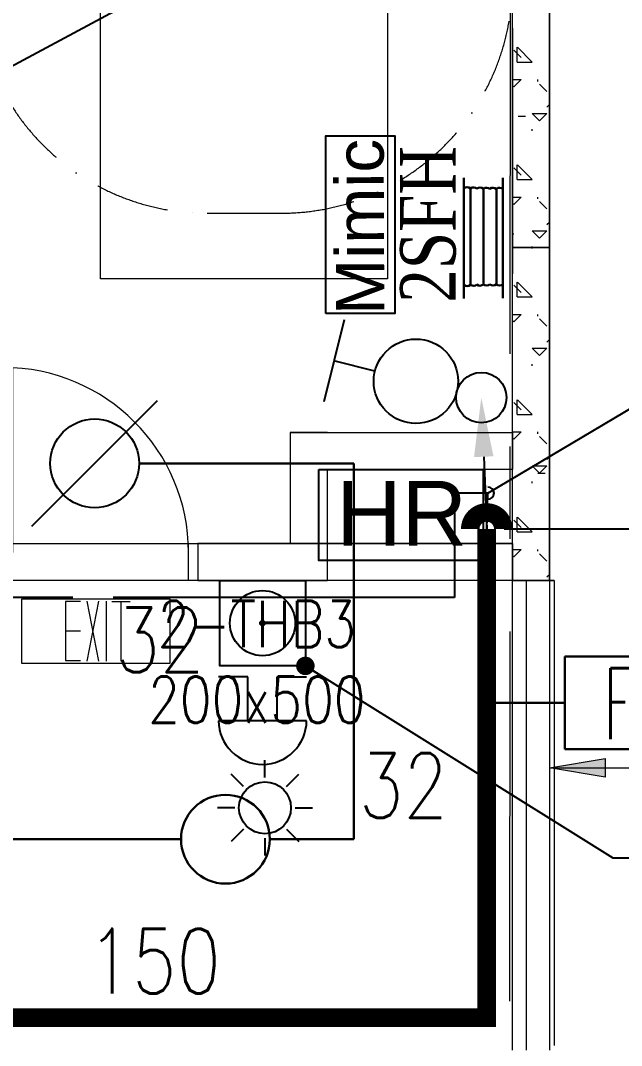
# Model space of a CAD drawing. Header units: millimetres. Extents: x -47219 to 440296, y -79832 to 7189.
# Drawn here: x 11425 to 14671, y -24550 to -19008 of the extents above; entities that cross this region are included whole.
import ezdxf
from ezdxf import colors
from ezdxf.entities.mleader import LeaderData, LeaderLine
from ezdxf.enums import TextEntityAlignment as Align
from ezdxf.math import Vec2, Vec3

# ---------------------------------------------------------------- set-up
doc = ezdxf.new("R2010")
doc.units = ezdxf.units.MM
for name, pattern in [('BLK_2 - 3RD STOREY  LOWER ROOF PLAN-archi clean_25 SEPT 2024$0$1599_DB_A_BLK2_HQ_R21-3RD STOREY 230517$0$IDA_Stair Clear', [675, 400, -137.5, 0, -137.5]), ('BLK_2 - 3RD STOREY  LOWER ROOF PLAN-archi clean_25 SEPT 2024$0$IDA - Grid Line', [3500, 2000, -500, 500, -500]), ('BLK_2 - 3RD STOREY  LOWER ROOF PLAN-archi clean_25 SEPT 2024$0$IDA_Stair Clear', [675, 400, -137.5, 0, -137.5])]:
    doc.linetypes.add(name, pattern=pattern)
doc.layers.get('Defpoints').update_dxf_attribs({"color": 8, "lineweight": 9})
for name, color, linetype in [('ANNOTATION', 7, 'Continuous'), ('DIM', 8, 'Continuous'), ('M-_DRYRISER_E-', 6, 'Continuous'), ('M-_FIRESPRK_T-', 7, 'Continuous'), ('M-_SPRK-EXP_E-N', 1, 'Continuous'), ('M-FIRE----_E-', 12, 'Continuous'), ('M-FIRE----_E- @ 1', 12, 'Continuous'), ('M-HOSEREEL_E-', 1, 'Continuous'), ('M_HR PIPE', 3, 'Continuous'), ('ZONENAME', 152, 'Continuous')]:
    doc.layers.add(name, color=color, linetype=linetype)
for name, color, linetype, lineweight in [('BLK_2 - 3RD STOREY  LOWER ROOF PLAN-archi clean_25 SEPT 2024$0$1599_DB_A_BLK2_HQ_R21-3RD STOREY 230517$0$A-_DETA----_ED-1', 8, 'Continuous', 9), ('BLK_2 - 3RD STOREY  LOWER ROOF PLAN-archi clean_25 SEPT 2024$0$1599_DB_A_BLK2_HQ_R21-3RD STOREY 230517$0$A-_DETA----_ED-3', 8, 'BLK_2 - 3RD STOREY  LOWER ROOF PLAN-archi clean_25 SEPT 2024$0$1599_DB_A_BLK2_HQ_R21-3RD STOREY 230517$0$IDA_Stair Clear', 9), ('BLK_2 - 3RD STOREY  LOWER ROOF PLAN-archi clean_25 SEPT 2024$0$1599_DB_A_BLK2_HQ_R21-3RD STOREY 230517$0$A-_DOOR----_E-1', 8, 'Continuous', 9), ('BLK_2 - 3RD STOREY  LOWER ROOF PLAN-archi clean_25 SEPT 2024$0$1599_DB_A_BLK2_HQ_R21-3RD STOREY 230517$0$E-_LIGT----_E', 8, 'Continuous', 9), ('BLK_2 - 3RD STOREY  LOWER ROOF PLAN-archi clean_25 SEPT 2024$0$A-_DETA----_ED-1', 8, 'Continuous', 9), ('BLK_2 - 3RD STOREY  LOWER ROOF PLAN-archi clean_25 SEPT 2024$0$A-_DETA----_ED-2', 8, 'BLK_2 - 3RD STOREY  LOWER ROOF PLAN-archi clean_25 SEPT 2024$0$IDA_Stair Clear', 9), ('BLK_2 - 3RD STOREY  LOWER ROOF PLAN-archi clean_25 SEPT 2024$0$A-_DOOR----_E-1', 8, 'Continuous', 9), ('BLK_2 - 3RD STOREY  LOWER ROOF PLAN-archi clean_25 SEPT 2024$0$A-_WALL----_E', 8, 'Continuous', 9), ('BLK_2 - 3RD STOREY  LOWER ROOF PLAN-archi clean_25 SEPT 2024$0$E-_LIGT----_E', 8, 'Continuous', 9), ('BLK_2 - 3RD STOREY  LOWER ROOF PLAN-archi clean_25 SEPT 2024$0$S-_ANOTGRID_E-1', 8, 'BLK_2 - 3RD STOREY  LOWER ROOF PLAN-archi clean_25 SEPT 2024$0$IDA - Grid Line', 9), ('M-_FIRE----_E-', 14, 'Continuous', 30), ('M-_FIREEQPT_E-', 14, 'Continuous', 30), ('M-_SPRKPIEX_E-', 1, 'Continuous', 30), ('NW_BEAM AND COLUMN', 134, 'Continuous', 5), ('S-_LINE----_N-', 140, 'Continuous', 18), ('S-TEXT', 140, 'Continuous', 18)]:
    doc.layers.add(name, color=color, linetype=linetype, lineweight=lineweight)
doc.styles.add('RomanS_5', font='romans__.ttf', dxfattribs={"width": 0.8, "height": 250})
doc.styles.add('Simplex', font='SIMPLEX.shx', dxfattribs={"width": 0.8, "height": 2.5})
doc.styles.get("Standard").update_dxf_attribs({"font": 'arial.ttf'})
doc.styles.add('TIME', font='times.ttf', dxfattribs={"width": 0.8})
doc.dimstyles.new('DIM 150', dxfattribs={"dimscale": 1500, "dimtxt": 0.18, "dimasz": 0.18, "dimexe": 0.18, "dimexo": 0.0625, "dimgap": 0.09, "dimtad": 0, "dimtih": 1, "dimtoh": 1, "dimdec": 0, "dimzin": 0, "dimdsep": 46, "dimtxsty": 'Standard', "dimblk": 'OBLIQUE', "dimcen": 0.09, "dimadec": 0, "dimazin": 0, "dimtfac": 1, "dimtdec": 0, "dimtofl": 0, "dimtmove": 0, "dimatfit": 3, "dimfxl": 1, "dimtolj": 1, "dimtzin": 0, "dimarcsym": 0})
doc.dimstyles.new('ROOM', dxfattribs={"dimscale": 1000, "dimtxt": 0.18, "dimasz": 0.18, "dimexe": 0.18, "dimexo": 0.0625, "dimgap": 0.09, "dimtad": 0, "dimtih": 1, "dimtoh": 1, "dimdec": 0, "dimzin": 0, "dimdsep": 46, "dimtxsty": 'Standard', "dimblk": 'OBLIQUE', "dimcen": 0.09, "dimadec": 0, "dimazin": 0, "dimtfac": 1, "dimtdec": 0, "dimtofl": 0, "dimtmove": 0, "dimatfit": 3, "dimldrblk": 'DOT', "dimfxl": 1, "dimtolj": 1, "dimtzin": 0, "dimarcsym": 0})
pattern_1 = [(0, (0, 0), (635, 635), [79.375, -555.625]), (90, (0, 0), (-635, 635), [79.375, -555.625]), (135, (79.38, 0), (-635.0003, 0), [112.253, -785.772]), (0, (79.4, 357.2), (635, 635), [79.375, -555.625]), (45, (119.06, 317.5), (0, 635.0003), [56.127, -841.899]), (135, (119.06, 317.5), (-635.0003, 0), [56.127, -841.899]), (0, (317.5, 515.94), (635, 635), [112.253, -522.747]), (45, (317.5, 515.94), (0, 635.0003), [79.375, -818.651]), (135, (429.75, 515.94), (-635.0003, 0), [79.375, -818.651]), (90, (436.56, 158.75), (-635, 635), [79.375, -555.625]), (45, (436.56, 158.75), (0, 635.0003), [56.127, -841.899]), (135, (476.25, 198.44), (-635.0003, 0), [56.127, -841.899]), (0, (79.4, 158.75), (635, 635), [39.687, -531.812]), (0, (555.6, 317.5), (635, 635), [39.687, -531.812]), (90, (357.2, 396.9), (-635, 635), [39.687, -531.812]), (135, (436.56, 39.7), (-635.0003, 0), [56.127, -841.899]), (135, (158.75, 476.25), (-635.0003, 0), [56.127, -841.899]), (45, (297.66, 208.36), (0, 635.0003), [56.127, -841.899]), (90, (218.3, 79.4), (-635, 635), [9.922, -625.078]), (90, (248.05, 347.27), (-635, 635), [9.922, -625.078]), (90, (545.7, 456.4), (-635, 635), [9.922, -625.078]), (90, (555.6, 119.06), (-635, 635), [9.922, -625.078])]

# ---------------------------------------------------------------- blocks, each defined once
blk = doc.blocks.new('3rd Structure')
at = {"layer": 'S-TEXT'}
blk.add_hatch(color=8, dxfattribs=at).paths.add_polyline_path([(-13850, -27074.1), (-14150, -27024.1), (-13850, -26974.1)])
at = {"layer": 'NW_BEAM AND COLUMN', "color": 8}
for p, q in [((-14350, -24210), (-14350, -18725)), ((-14150, -18725), (-14150, -24210)), ((-16575, -24380), (-16575, -20200)), ((-15025, -20200), (-15025, -24380)), ((-14150, -24210), (-14350, -24210)), ((-14350, -26010), (-14350, -24210)), ((-14350, -24210), (-14150, -24210)), ((-14150, -24210), (-14150, -26010)), ((-15025, -24380), (-16575, -24380)), ((-17250, -25810), (-14350, -25810)), ((-14350, -25810), (-14350, -26010)), ((-14350, -26010), (-17250, -26010)), ((-14350, -26010), (-14150, -26010)), ((-14350, -28550), (-14350, -26010)), ((-14150, -26010), (-14350, -26010)), ((-14150, -26010), (-14150, -28550))]:
    blk.add_line(p, q, dxfattribs=at)
at = {"layer": 'S-TEXT'}
for p, q in [((-14150, -27024.1), (-13850, -26974.1)), ((-13850, -26974.1), (-13850, -27074.1)), ((-13850, -27074.1), (-14150, -27024.1))]:
    blk.add_line(p, q, dxfattribs=at)
at = {"layer": 'S-TEXT', "color": 8, "flags": 128}
blk.add_lwpolyline([(-14150, -27024.1), (-12770.3, -27024.1), (-12770.3, -24337.9)], dxfattribs=at)
at = {"layer": 'S-TEXT', "color": 8, "insert": (-15730.9, -26121), "char_height": 250, "width": 1566.411, "attachment_point": 2, "line_spacing_factor": 0.983083, "style": 'RomanS_5'}
blk.add_mtext('2-THB3\\P200x500', dxfattribs=at)
blk = doc.blocks.new('fire0101')
at = {"color": 0, "linetype": 'Continuous'}
blk.add_circle((0, 0), 100, dxfattribs=at)
blk = doc.blocks.new('FIRE0107')
at = {"layer": 'M-_SPRK-EXP_E-N'}
blk.add_line((-212.1, -212.1), (212.1, 212.1), dxfattribs=at)
blk.add_circle((0, 0), 150, dxfattribs=at)
blk = doc.blocks.new('fire0208')
at = {"color": 0, "linetype": 'Continuous', "lineweight": -2}
for p, q in [((-166.2, 97.4), (-166.2, -111.3)), ((163.2, 97.4), (-166.2, 97.4)), ((163.2, -111.3), (163.2, 97.4)), ((-166.2, -111.3), (163.2, -111.3))]:
    blk.add_line(p, q, dxfattribs=at)
at = {"color": 7, "linetype": 'Continuous', "lineweight": 15, "style": 'Simplex', "width": 0.6}
blk.add_text('FS', height=160, dxfattribs=at).set_placement((-1.5, -9.1), align=Align.MIDDLE)
blk = doc.blocks.new('Call Point')
at = {"layer": 'M-FIRE----_E-'}
blk.add_lwpolyline([(-231.3, 462.7), (231.3, 462.7), (231.3, 0), (-231.3, 0)], close=True, dxfattribs=at)
for radius in [176.3, 13.1]:
    blk.add_circle((0, 231.3), radius, dxfattribs=at)
blk = doc.blocks.new('Alarm Bell')
at = {"layer": 'M-FIRE----_E-'}
for p, q in [((-238.2, 0), (238.2, 0)), ((79.4, 0), (79.4, -238.2)), ((-79.4, 0), (-79.4, -238.2)), ((-79.4, -238.2), (-238.2, -238.2)), ((79.4, -238.2), (238.2, -238.2))]:
    blk.add_line(p, q, dxfattribs=at)
blk.add_arc((0, -2.9), 238.2, 0.697, 179.303, dxfattribs=at)
blk = doc.blocks.new('*U13')
at = {"layer": 'M-FIRE----_E-'}
blk.add_line((-33.1, -33.1), (33.1, 33.1), dxfattribs=at)
blk = doc.blocks.new('*U12')
at = {"layer": 'M-FIRE----_E-', "color": 0, "linetype": 'ByBlock', "lineweight": -2, "transparency": 16777216}
for p, rotation in [((31604, 13668.6), 45), ((31455.1, 13606.9), 90), ((31393.4, 13458), 135), ((31814.6, 13458), 315.0000000000001), ((31455.1, 13309.1), 180), ((31752.9, 13309.1), 270), ((31604, 13247.4), 225.0000000000001)]:
    blk.add_blockref('*U13', p, dxfattribs=dict(at, rotation=rotation))
blk.add_blockref('*U13', (31752.9, 13606.9), dxfattribs=at)
blk = doc.blocks.new('Strobe Light')
at = {"layer": 'M-FIRE----_E-'}
blk.add_circle((0, 0), 140.4, dxfattribs=at)
blk.add_blockref('*U12', (-31604, -13458), dxfattribs=at)
blk = doc.blocks.new('_Dot')
at = {"color": 0, "linetype": 'ByBlock', "lineweight": -2}
blk.add_line((-0.5, 0), (-1, 0), dxfattribs=at)
at = {"color": 0, "linetype": 'ByBlock', "const_width": 0.5}
blk.add_lwpolyline([(-0.25, 0, 1), (0.25, 0, 1)], format="xyb", close=True, dxfattribs=at)
blk = doc.blocks.new('_Oblique')
at = {"color": 0, "linetype": 'ByBlock', "lineweight": -2}
blk.add_line((-0.5, -0.5), (0.5, 0.5), dxfattribs=at)
blk = doc.blocks.new('DR')
at = {"layer": 'M-_DRYRISER_E-'}
for p, q in [((0, -591.9), (0, -820.1)), ((-228.1, -820.1), (228.1, -820.1))]:
    blk.add_line(p, q, dxfattribs=at)
for centre, radius in [((0, 0), 136.1), ((0, -363.8), 228.1)]:
    blk.add_circle(centre, radius, dxfattribs=at)
blk = doc.blocks.new('2SFH')
for p, q in [((-60515.9, -53977.6), (-59701.4, -53977.6)), ((-60424.2, -54021.3), (-59773.1, -54021.3)), ((-60421.6, -54108.9), (-59775.7, -54108.9)), ((-60514.8, -54240.3), (-59700.3, -54240.3)), ((-60421.6, -54196.5), (-59775.7, -54196.5))]:
    blk.add_line(p, q)
for centre, start, end in [((-60398.7, -53998.7), 141.73316, 221.64157), ((-60397.4, -54042.5), 141.73316, 221.64157), ((-59799.9, -54042.5), 318.35843, 38.26684), ((-59798.6, -53998.7), 318.35843, 38.26684), ((-60396.1, -54086.2), 141.73316, 221.64157), ((-59801.2, -54086.2), 318.35843, 38.26684), ((-60394.8, -54130), 141.73316, 221.64157), ((-60394.8, -54173.8), 141.73316, 221.64157), ((-59802.5, -54130), 318.35843, 38.26684), ((-59802.5, -54173.8), 318.35843, 38.26684), ((-60394.8, -54217.6), 141.73316, 221.64157), ((-59802.5, -54217.6), 318.35843, 38.26684)]:
    blk.add_arc(centre, 34.1, start, end)
at = {"style": 'TIME', "width": 0.8}
blk.add_text('2SFH', height=375, dxfattribs=at).set_placement((-60545.1, -53920.9))
blk = doc.blocks.new('HR')
at = {"layer": 'M-HOSEREEL_E-'}
blk.add_lwpolyline([(-443.4, 492.4), (443.4, 492.4), (443.4, 0), (-443.4, 0)], close=True, dxfattribs=at)
blk.add_text('HR', height=350, dxfattribs=at).set_placement((-350, 80))
blk = doc.blocks.new('*D124')
at = {"layer": 'Defpoints', "color": 0, "transparency": 16777216}
for p in [(15085.8, -17624.7), (19899, -17624.7), (13943.2, -21756.7)]:
    blk.add_point(p, dxfattribs=at)
at = {"layer": 'DIM', "color": 0, "lineweight": -2, "transparency": 16777216}
for p, q in [((15179.6, -17624.7), (20169, -17624.7)), ((19899, -17624.7), (19899, -19417.7)), ((19899, -21756.7), (19899, -19963.6)), ((14036.9, -21756.7), (20169, -21756.7))]:
    blk.add_line(p, q, dxfattribs=at)
at = {"layer": 'DIM', "color": 0, "lineweight": -2, "transparency": 16777216, "xscale": 270, "yscale": 270, "zscale": 270}
for p, rotation in [((19899, -17624.7), 90), ((19899, -21756.7), 270)]:
    blk.add_blockref('_Oblique', p, dxfattribs=dict(at, rotation=rotation))
at = {"layer": 'DIM', "color": 0, "transparency": 16777216, "insert": (19899, -19690.7), "char_height": 270, "attachment_point": 5}
blk.add_mtext('\\A1;4132', dxfattribs=at)
blk = doc.blocks.new('BLK_2 - 3RD STOREY  LOWER ROOF PLAN-archi clean_25 SEPT 2024$0$1599_DB_A_BLK2_HQ_R21-3RD STOREY 230517$0$IDA - Stair Turning Space - 1250-2832024-LINKVIEW_BLK2_3RD STOREY')
at = {"layer": 'BLK_2 - 3RD STOREY  LOWER ROOF PLAN-archi clean_25 SEPT 2024$0$1599_DB_A_BLK2_HQ_R21-3RD STOREY 230517$0$A-_DETA----_ED-3'}
blk.add_line((0, -1250), (400, -1250), dxfattribs=at)
for centre, start, end in [((0, 0), 180, 270), ((400, 0), 270, 360)]:
    blk.add_arc(centre, 1250, start, end, dxfattribs=at)
blk = doc.blocks.new('BLK_2 - 3RD STOREY  LOWER ROOF PLAN-archi clean_25 SEPT 2024$0$1599_DB_A_BLK2_HQ_R21-3RD STOREY 230517$0$IDA - Exit Sign - IDA - Exit Sign - One Side-2587573-LINKVIEW_BLK2_3RD STOREY')
at = {"layer": 'BLK_2 - 3RD STOREY  LOWER ROOF PLAN-archi clean_25 SEPT 2024$0$1599_DB_A_BLK2_HQ_R21-3RD STOREY 230517$0$A-_DETA----_ED-1'}
for p, q in [((-163.9, -115.1), (-163.9, -432.5)), ((-83.9, -115.1), (-163.9, -115.1)), ((-48.9, -112.8), (14, -437.8)), ((14, -112.8), (-48.9, -437.8)), ((55.1, -112.8), (55.1, -437.8)), ((185.1, -115.3), (85.1, -115.3)), ((135.1, -115.3), (135.1, -437.8)), ((-83.9, -275), (-163.9, -275)), ((-163.9, -432.5), (-83.9, -432.5))]:
    blk.add_line(p, q, dxfattribs=at)
at = {"layer": 'BLK_2 - 3RD STOREY  LOWER ROOF PLAN-archi clean_25 SEPT 2024$0$1599_DB_A_BLK2_HQ_R21-3RD STOREY 230517$0$E-_LIGT----_E'}
for p, q in [((-400, -450), (-400, -100)), ((-400, -100), (400, -100)), ((400, -100), (400, -450)), ((400, -450), (-400, -450))]:
    blk.add_line(p, q, dxfattribs=at)
blk = doc.blocks.new('BLK_2 - 3RD STOREY  LOWER ROOF PLAN-archi clean_25 SEPT 2024$0$1599_DB_A_BLK2_HQ_R21-3RD STOREY 230517$0$IDA - F - Single - Swing - VP - 1100L X 2200H - B2-FTD01 - 1HR-3249127-LINKVIEW_BLK2_3RD STOREY')
at = {"layer": 'BLK_2 - 3RD STOREY  LOWER ROOF PLAN-archi clean_25 SEPT 2024$0$1599_DB_A_BLK2_HQ_R21-3RD STOREY 230517$0$A-_DOOR----_E-1'}
for p, q in [((-550, 100), (-500, 100)), ((-500, 100), (-500, -100)), ((500, 100), (550, 100)), ((500, -50.8), (500, 100)), ((450, -50.8), (500, -50.8)), ((450, -1050.8), (450, -50.8)), ((500, -50.8), (500, -1050.8)), ((-500, -100), (-550, -100)), ((550, -100), (500, -100)), ((450, -750.8), (500, -750.8)), ((450, -775.8), (500, -775.8)), ((475, -875.8), (475, -775.8)), ((450, -875.8), (500, -875.8)), ((450, -900.8), (500, -900.8)), ((500, -1050.8), (450, -1050.8))]:
    blk.add_line(p, q, dxfattribs=at)
blk.add_arc((500, -50.8), 1000, 180, 270, dxfattribs=at)
blk = doc.blocks.new('BLK_2 - 3RD STOREY  LOWER ROOF PLAN-archi clean_25 SEPT 2024$0$IDA - F - Single - Swing - VP - 1100L X 2200H - B2-FTD01 - 1HR-3249127-BLK 2 3RD STOREY PLAN')
at = {"layer": 'BLK_2 - 3RD STOREY  LOWER ROOF PLAN-archi clean_25 SEPT 2024$0$A-_DOOR----_E-1'}
for p, q in [((-550, 100), (-500, 100)), ((-550, -100), (-550, 100)), ((-500, 100), (-500, -100)), ((500, 100), (550, 100)), ((500, -100), (500, 100)), ((550, 100), (550, -100)), ((450, -50.8), (500, -50.8)), ((450, -1050.8), (450, -50.8)), ((500, -50.8), (500, -1050.8)), ((-500, -100), (-550, -100)), ((550, -100), (500, -100)), ((450, -750.8), (500, -750.8)), ((450, -775.8), (500, -775.8)), ((475, -875.8), (475, -775.8)), ((450, -875.8), (500, -875.8)), ((450, -900.8), (500, -900.8)), ((500, -1050.8), (450, -1050.8))]:
    blk.add_line(p, q, dxfattribs=at)
blk.add_arc((500, -50.8), 1000, 180, 270, dxfattribs=at)
blk = doc.blocks.new('BLK_2 - 3RD STOREY  LOWER ROOF PLAN-archi clean_25 SEPT 2024$0$IDA - Exit Sign - IDA - Exit Sign - One Side-2587573-BLK 2 3RD STOREY PLAN')
at = {"layer": 'BLK_2 - 3RD STOREY  LOWER ROOF PLAN-archi clean_25 SEPT 2024$0$A-_DETA----_ED-1'}
for p, q in [((-163.9, -115.1), (-163.9, -432.5)), ((-83.9, -115.1), (-163.9, -115.1)), ((-48.9, -112.8), (14, -437.8)), ((14, -112.8), (-48.9, -437.8)), ((55.1, -112.8), (55.1, -437.8)), ((185.1, -115.3), (85.1, -115.3)), ((135.1, -115.3), (135.1, -437.8)), ((-83.9, -275), (-163.9, -275)), ((-163.9, -432.5), (-83.9, -432.5))]:
    blk.add_line(p, q, dxfattribs=at)
at = {"layer": 'BLK_2 - 3RD STOREY  LOWER ROOF PLAN-archi clean_25 SEPT 2024$0$E-_LIGT----_E'}
for p, q in [((-400, -450), (-400, -100)), ((-400, -100), (400, -100)), ((400, -100), (400, -450)), ((400, -450), (-400, -450))]:
    blk.add_line(p, q, dxfattribs=at)
blk = doc.blocks.new('BLK_2 - 3RD STOREY  LOWER ROOF PLAN-archi clean_25 SEPT 2024$0$IDA - Stair Turning Space - 1250-2832024-BLK 2 3RD STOREY PLAN')
at = {"layer": 'BLK_2 - 3RD STOREY  LOWER ROOF PLAN-archi clean_25 SEPT 2024$0$A-_DETA----_ED-2'}
blk.add_line((0, -1250), (400, -1250), dxfattribs=at)
for centre, start, end in [((0, 0), 180, 270), ((400, 0), 270, 360)]:
    blk.add_arc(centre, 1250, start, end, dxfattribs=at)
blk = doc.blocks.new('BLK_2 - 3RD STOREY  LOWER ROOF PLAN-archi clean_25 SEPT 2024')
at = {"layer": 'BLK_2 - 3RD STOREY  LOWER ROOF PLAN-archi clean_25 SEPT 2024$0$A-_WALL----_E'}
h = blk.add_hatch(dxfattribs=at)
h.set_pattern_fill('FP_4', color=256, style=0, pattern_type=2)
h.set_pattern_definition([(0, (-131307.1, -42727.7), (635, 635), [79.375, -555.625]), (90, (-131307.1, -42727.7), (-635, 635), [79.375, -555.625]), (135, (-131227.7, -42727.7), (-635, 0), [112.253, -785.772]), (0, (-131227.7, -42370.5), (635, 635), [79.375, -555.625]), (45, (-131188, -42410.2), (0, 635), [56.127, -841.899]), (135, (-131188, -42410.2), (-635, 0), [56.127, -841.899]), (0, (-130989.6, -42211.8), (635, 635), [112.253, -522.747]), (45, (-130989.6, -42211.78), (0, 635), [79.375, -818.651]), (135, (-130877.33, -42211.78), (-635, 0), [79.375, -818.651]), (90, (-130870.5, -42568.96), (-635, 635), [79.375, -555.625]), (45, (-130870.5, -42568.96), (0, 635), [56.127, -841.899]), (135, (-130830.83, -42529.3), (-635, 0), [56.127, -841.899]), (0, (-131227.7, -42568.96), (635, 635), [39.687, -531.812]), (0, (-130751.46, -42410.2), (635, 635), [39.687, -531.812]), (90, (-130949.9, -42330.84), (-635, 635), [39.687, -531.812]), (135, (-130870.5, -42688.03), (-635, 0), [56.127, -841.899]), (135, (-131148.33, -42251.46), (-635, 0), [56.127, -841.899]), (45, (-131009.43, -42519.36), (0, 635), [56.127, -841.899]), (90, (-131088.8, -42648.34), (-635, 635), [9.922, -625.078]), (90, (-131059.03, -42380.45), (-635, 635), [9.922, -625.078]), (90, (-130761.4, -42271.3), (-635, 635), [9.922, -625.078]), (90, (-130751.46, -42608.65), (-635, 635), [9.922, -625.078])])
h.paths.add_polyline_path([(-117236.4, -63105), (-117036.4, -63105), (-117036.4, -61777.4), (-117236.4, -61777.4), (-117236.4, -62937.3)], flags=0)
h = blk.add_hatch(dxfattribs=at)
h.set_pattern_fill('FP_3', color=256, style=0, pattern_type=2)
h.set_pattern_definition(pattern_1)
h.paths.add_polyline_path([(-117236.4, -63105), (-117036.4, -63105), (-117036.4, -61777.4), (-117236.4, -61777.4), (-117236.4, -62002.1)])
h = blk.add_hatch(dxfattribs=at)
h.set_pattern_fill('FP_3', color=256, style=0, pattern_type=2)
h.set_pattern_definition([(0, (-131307.1, -42727.7), (635, 635), [79.375, -555.625]), (90, (-131307.1, -42727.7), (-635, 635), [79.375, -555.625]), (135, (-131227.7, -42727.7), (-635, 0), [112.253, -785.772]), (0, (-131227.7, -42370.5), (635, 635), [79.375, -555.625]), (45, (-131188, -42410.2), (0, 635), [56.127, -841.899]), (135, (-131188, -42410.2), (-635, 0), [56.127, -841.899]), (0, (-130989.6, -42211.8), (635, 635), [112.253, -522.747]), (45, (-130989.6, -42211.78), (0, 635), [79.375, -818.651]), (135, (-130877.33, -42211.78), (-635, 0), [79.375, -818.651]), (90, (-130870.5, -42568.96), (-635, 635), [79.375, -555.625]), (45, (-130870.5, -42568.96), (0, 635), [56.127, -841.899]), (135, (-130830.83, -42529.3), (-635, 0), [56.127, -841.899]), (0, (-131227.7, -42568.96), (635, 635), [39.687, -531.812]), (0, (-130751.46, -42410.2), (635, 635), [39.687, -531.812]), (90, (-130949.9, -42330.84), (-635, 635), [39.687, -531.812]), (135, (-130870.5, -42688.03), (-635, 0), [56.127, -841.899]), (135, (-131148.33, -42251.46), (-635, 0), [56.127, -841.899]), (45, (-131009.43, -42519.36), (0, 635), [56.127, -841.899]), (90, (-131088.8, -42648.34), (-635, 635), [9.922, -625.078]), (90, (-131059.03, -42380.45), (-635, 635), [9.922, -625.078]), (90, (-130761.4, -42271.3), (-635, 635), [9.922, -625.078]), (90, (-130751.46, -42608.65), (-635, 635), [9.922, -625.078])])
h.paths.add_polyline_path([(-117036.4, -64762.4), (-117036.4, -63105), (-117236.4, -63105), (-117236.4, -64762.4)], flags=0)
h = blk.add_hatch(dxfattribs=at)
h.set_pattern_fill('FP_3', color=256, style=0, pattern_type=2)
h.set_pattern_definition(pattern_1)
h.paths.add_polyline_path([(-117236.4, -64762.4), (-117036.4, -64762.4), (-117036.4, -63105), (-117236.4, -63105), (-117236.4, -63717.7)])
for p, q in [((-117236.4, -64562.4), (-117236.4, -57477.4)), ((-117036.4, -62980.4), (-117036.4, -60877.4)), ((-117236.4, -64562.4), (-117236.4, -61127.4)), ((-117236.4, -64762.4), (-117236.4, -61777.4)), ((-117236.4, -61777.4), (-117236.4, -63105)), ((-117036.4, -64762.4), (-117036.4, -61777.4)), ((-117036.4, -63105), (-117036.4, -61777.4)), ((-117236.4, -64762.4), (-117236.4, -63105)), ((-117036.4, -64762.4), (-117036.4, -63105)), ((-118436.4, -63962.4), (-117236.4, -63962.4)), ((-118436.4, -63962.4), (-118436.4, -64562.4)), ((-118236.4, -63962.4), (-118436.4, -63962.4)), ((-118436.4, -63962.4), (-118436.4, -64562.4)), ((-118236.4, -63962.4), (-117236.4, -63962.4)), ((-117236.4, -63962.4), (-117236.4, -64162.4)), ((-117236.4, -63962.4), (-117236.4, -64162.4)), ((-117236.4, -64162.4), (-118236.4, -64162.4)), ((-118236.4, -64762.4), (-118236.4, -64162.4)), ((-118236.4, -64562.4), (-118236.4, -64162.4)), ((-117236.4, -64162.4), (-118236.4, -64162.4)), ((-118936.4, -64562.4), (-118936.4, -64762.4)), ((-118236.4, -64562.4), (-118936.4, -64562.4)), ((-118236.4, -64562.4), (-118936.4, -64562.4)), ((-118236.4, -64562.4), (-118936.4, -64562.4)), ((-118936.4, -64562.4), (-118936.4, -64762.4)), ((-118436.4, -64562.4), (-118236.4, -64562.4)), ((-117236.4, -64562.4), (-118236.4, -64562.4)), ((-117236.4, -64562.4), (-118236.4, -64562.4)), ((-118236.4, -64762.4), (-118236.4, -64562.4)), ((-117036.4, -64762.4), (-117036.4, -64562.4)), ((-117036.4, -64762.4), (-117036.4, -64562.4)), ((-118936.4, -64762.4), (-118236.4, -64762.4)), ((-118936.4, -64762.4), (-118236.4, -64762.4)), ((-117236.4, -64762.4), (-117011.4, -64762.4)), ((-117236.4, -64762.4), (-117011.4, -64762.4)), ((-117161.4, -67302.4), (-117161.4, -64762.4)), ((-117161.4, -67302.4), (-117161.4, -64762.4)), ((-117011.4, -64762.4), (-117161.4, -64762.4)), ((-117011.4, -64762.4), (-117011.4, -67277.4)), ((-117011.4, -64762.4), (-117011.4, -67277.4))]:
    blk.add_line(p, q, dxfattribs=at)
at = {"layer": 'BLK_2 - 3RD STOREY  LOWER ROOF PLAN-archi clean_25 SEPT 2024$0$S-_ANOTGRID_E-1'}
blk.add_line((-117234.4, -37038.2), (-117286.4, -122559.3), dxfattribs=at)
at = {"layer": 'BLK_2 - 3RD STOREY  LOWER ROOF PLAN-archi clean_25 SEPT 2024$0$A-_WALL----_E'}
for name, p in [('BLK_2 - 3RD STOREY  LOWER ROOF PLAN-archi clean_25 SEPT 2024$0$1599_DB_A_BLK2_HQ_R21-3RD STOREY 230517$0$IDA - Stair Turning Space - 1250-2832024-LINKVIEW_BLK2_3RD STOREY', (-118886.4, -61527.4)), ('BLK_2 - 3RD STOREY  LOWER ROOF PLAN-archi clean_25 SEPT 2024$0$IDA - Stair Turning Space - 1250-2832024-BLK 2 3RD STOREY PLAN', (-118886.4, -61527.4)), ('BLK_2 - 3RD STOREY  LOWER ROOF PLAN-archi clean_25 SEPT 2024$0$1599_DB_A_BLK2_HQ_R21-3RD STOREY 230517$0$IDA - Exit Sign - IDA - Exit Sign - One Side-2587573-LINKVIEW_BLK2_3RD STOREY', (-119486.4, -64762.4)), ('BLK_2 - 3RD STOREY  LOWER ROOF PLAN-archi clean_25 SEPT 2024$0$IDA - Exit Sign - IDA - Exit Sign - One Side-2587573-BLK 2 3RD STOREY PLAN', (-119486.4, -64762.4))]:
    blk.add_blockref(name, p, dxfattribs=at)
at = {"layer": 'BLK_2 - 3RD STOREY  LOWER ROOF PLAN-archi clean_25 SEPT 2024$0$A-_WALL----_E', "rotation": 180}
for name in ['BLK_2 - 3RD STOREY  LOWER ROOF PLAN-archi clean_25 SEPT 2024$0$1599_DB_A_BLK2_HQ_R21-3RD STOREY 230517$0$IDA - F - Single - Swing - VP - 1100L X 2200H - B2-FTD01 - 1HR-3249127-LINKVIEW_BLK2_3RD STOREY', 'BLK_2 - 3RD STOREY  LOWER ROOF PLAN-archi clean_25 SEPT 2024$0$IDA - F - Single - Swing - VP - 1100L X 2200H - B2-FTD01 - 1HR-3249127-BLK 2 3RD STOREY PLAN']:
    blk.add_blockref(name, (-119486.4, -64662.4), dxfattribs=at)
blk = doc.blocks.new('MIMIC')
at = {"layer": 'M-FIRE----_E-'}
blk.add_lwpolyline([(-573.8, 532.4), (799.4, 532.4), (799.4, 0), (-573.8, 0)], close=True, dxfattribs=at)
blk.add_text('Mimic', height=372.8, rotation=0.24681).set_placement((-583, 81.8))

msp = doc.modelspace()

# ---------------------------------------------------------------- linework, layer by layer
at = {"layer": 'M-_SPRKPIEX_E-'}
for p, q in [((13224.4, -21402.3), (12065.2, -21402.3)), ((13224.4, -23434.2), (13224.4, -21402.3)), ((14364.6, -22696.9), (13943.2, -22696.9)), ((12291.8, -23434.2), (9771.8, -23434.2)), ((12771.8, -23434.2), (13224.4, -23434.2))]:
    msp.add_line(p, q, dxfattribs=at)
at = {"layer": 'M-_SPRKPIEX_E-', "const_width": 100}
msp.add_lwpolyline([(13854.1, -21756.7, -1), (14032.3, -21756.7, 1)], format="xyb", dxfattribs=at)
msp.add_lwpolyline([(13943.2, -21756.7), (13943.2, -24399.6), (6054.8, -24399.6)], dxfattribs=at)
at = {"layer": 'M_HR PIPE'}
for p, q in [((13949.6, -21563.2), (13769.4, -21563.2)), ((13769.4, -21563.2), (13769.4, -22126.8)), ((11708.2, -22126.8), (7850.6, -22126.8)), ((13769.4, -22126.8), (11925.9, -22126.8))]:
    msp.add_line(p, q, dxfattribs=at)
msp.add_arc((13949.6, -21563.2), 33, 270, 90, dxfattribs=at)

# ---------------------------------------------------------------- block references
at = {"layer": 'M-_DRYRISER_E-', "rotation": 255.9760670457131}
msp.add_blockref('DR', (13913.7, -21046.5), dxfattribs=at)
at = {"layer": 'M-_FIRE----_E-', "xscale": 0.8, "yscale": 0.8, "zscale": 0.8, "rotation": 89.99999999999999}
msp.add_blockref('2SFH', (-29362, 27902.7), dxfattribs=at)
at = {"layer": 'M-_FIREEQPT_E-', "linetype": 'Continuous', "xscale": 2.4, "yscale": 2.4, "zscale": 2.4}
msp.add_blockref('fire0208', (14763.6, -22680.2), dxfattribs=at)
at = {"layer": 'M-_SPRKPIEX_E-'}
msp.add_blockref('BLK_2 - 3RD STOREY  LOWER ROOF PLAN-archi clean_25 SEPT 2024', (131318.5, 42727.7), dxfattribs=at)
at = {"layer": 'M-_SPRKPIEX_E-', "xscale": 1.6, "yscale": 1.6, "zscale": 1.6}
msp.add_blockref('FIRE0107', (11825.2, -21402.3), dxfattribs=at)
at = {"layer": 'M-_SPRKPIEX_E-', "xscale": 2.4, "yscale": 2.4, "zscale": 2.4, "rotation": 258.865011862231}
msp.add_blockref('fire0101', (12531.8, -23434.2), dxfattribs=at)
at = {"layer": 'M-FIRE----_E-', "xscale": 0.7, "yscale": 0.7, "zscale": 0.7, "rotation": 90}
msp.add_blockref('MIMIC', (13447.5, -20191.1), dxfattribs=at)
at = {"layer": 'M-FIRE----_E-', "rotation": 180}
msp.add_blockref('Strobe Light', (12745.3, -23264.4), dxfattribs=at)
at = {"layer": 'M-FIRE----_E- @ 1', "rotation": 180}
for name, p in [('Call Point', (12732.1, -22034.7)), ('Alarm Bell', (12732.1, -22794.3))]:
    msp.add_blockref(name, p, dxfattribs=at)
at = {"layer": 'M-HOSEREEL_E-'}
msp.add_blockref('HR', (13480.1, -21927), dxfattribs=at)
at = {"layer": 'S-_LINE----_N-'}
msp.add_blockref('3rd Structure', (28432.1, 3975.3), dxfattribs=at)

# ---------------------------------------------------------------- texts
at = {"layer": 'M-_FIRESPRK_T-', "style": 'Simplex', "width": 0.8}
for s, p in [('32', (11937.8, -22531.2)), ('32', (13252.8, -23318.7)), ('150', (11787.3, -24268))]:
    msp.add_text(s, height=350, dxfattribs=at).set_placement(p)

# ---------------------------------------------------------------- dimensions: what is measured, and where the dimension line sits
at = {"layer": 'DIM'}
dim = msp.add_linear_dim(base=(19899, -17624.7), p1=(13943.2, -21756.7), p2=(15085.8, -17624.7), angle=90, dimstyle='DIM 150', dxfattribs=at)
dim.commit()
dim.dimension.update_dxf_attribs({"geometry": '*D124', "text_midpoint": (19899, -19690.7)})

# ---------------------------------------------------------------- leaders
at = {"layer": 'ANNOTATION'}
ml = msp.add_multileader_mtext('Standard', dxfattribs=at)
ml.set_content('%%C32 SPK PIPE\\PT/A', color=256)
ml.set_leader_properties()
ml.build(insert=Vec2(0, 0))
ml.multileader.update_dxf_attribs({"arrow_head_size": 320, "scale": 80})
ctx = ml.context
ctx.base_point, ctx.scale, ctx.char_height, ctx.arrow_head_size, ctx.landing_gap_size, ctx.plane_origin = Vec3(21679, -15033.7), 80, 320, 320, 160, Vec3(10930.5, -21113.8)
notes = []
notes.append((ctx, [(0, (1, 1, 0), (19238.7, -15033.7), (1, 0), 2440.3, [(1, [(8653.6, -20715.9)], 0, [])])]))
ctx.mtext.insert, ctx.mtext.flow_direction = Vec3(21839, -14871), 5
ml = msp.add_multileader_mtext('Standard', dxfattribs=at)
ml.set_content('DR 1-2\\P%%C100 DR PIPE\\PF/B & T/A\\P\\P%%C50 HR PIPE \\PF/B & T/A\\P\\P%%C150 SPK \\PF/B', color=256)
ml.set_leader_properties()
ml.build(insert=Vec2(0, 0))
ml.multileader.update_dxf_attribs({"arrow_head_size": 320, "scale": 80})
ctx = ml.context
ctx.base_point, ctx.scale, ctx.char_height, ctx.arrow_head_size, ctx.landing_gap_size, ctx.plane_origin = Vec3(21856.5, -18305.9), 80, 320, 320, 160, Vec3(16220.1, -22154.6)
notes.append((ctx, [(0, (1, 1, 0), (19416.2, -18305.9), (1, 0), 2440.3, [(2, [(13913.7, -21046.5), (13943.2, -21756.7), (13949.6, -21563.2)], 0, [])])]))
ctx.mtext.insert, ctx.mtext.flow_direction = Vec3(22016.5, -18143.1), 5
at = {"layer": 'ZONENAME'}
msp.add_leader([(12963.4, -22497.3), (14625.1, -23534.1), (14965.2, -23534.1)], dimstyle='ROOM', override={"dimasz": 0.1, "dimgap": 0.09, "dimtad": 0}, dxfattribs=at)
for ctx, leaders in notes:
    for number, flags, end, landing, length, lines in leaders:
        leader = LeaderData()
        leader.index, (leader.has_last_leader_line, leader.has_dogleg_vector, leader.attachment_direction) = number, flags
        leader.last_leader_point, leader.dogleg_vector, leader.dogleg_length = Vec3(end), Vec3(landing), length
        for number, points, colour, breaks in lines:
            line = LeaderLine()
            line.index, line.vertices, line.color, line.breaks = number, Vec3.list(points), colors.encode_raw_color(colour), breaks
            leader.lines.append(line)
        ctx.leaders.append(leader)

doc.saveas('drawing.dxf')
